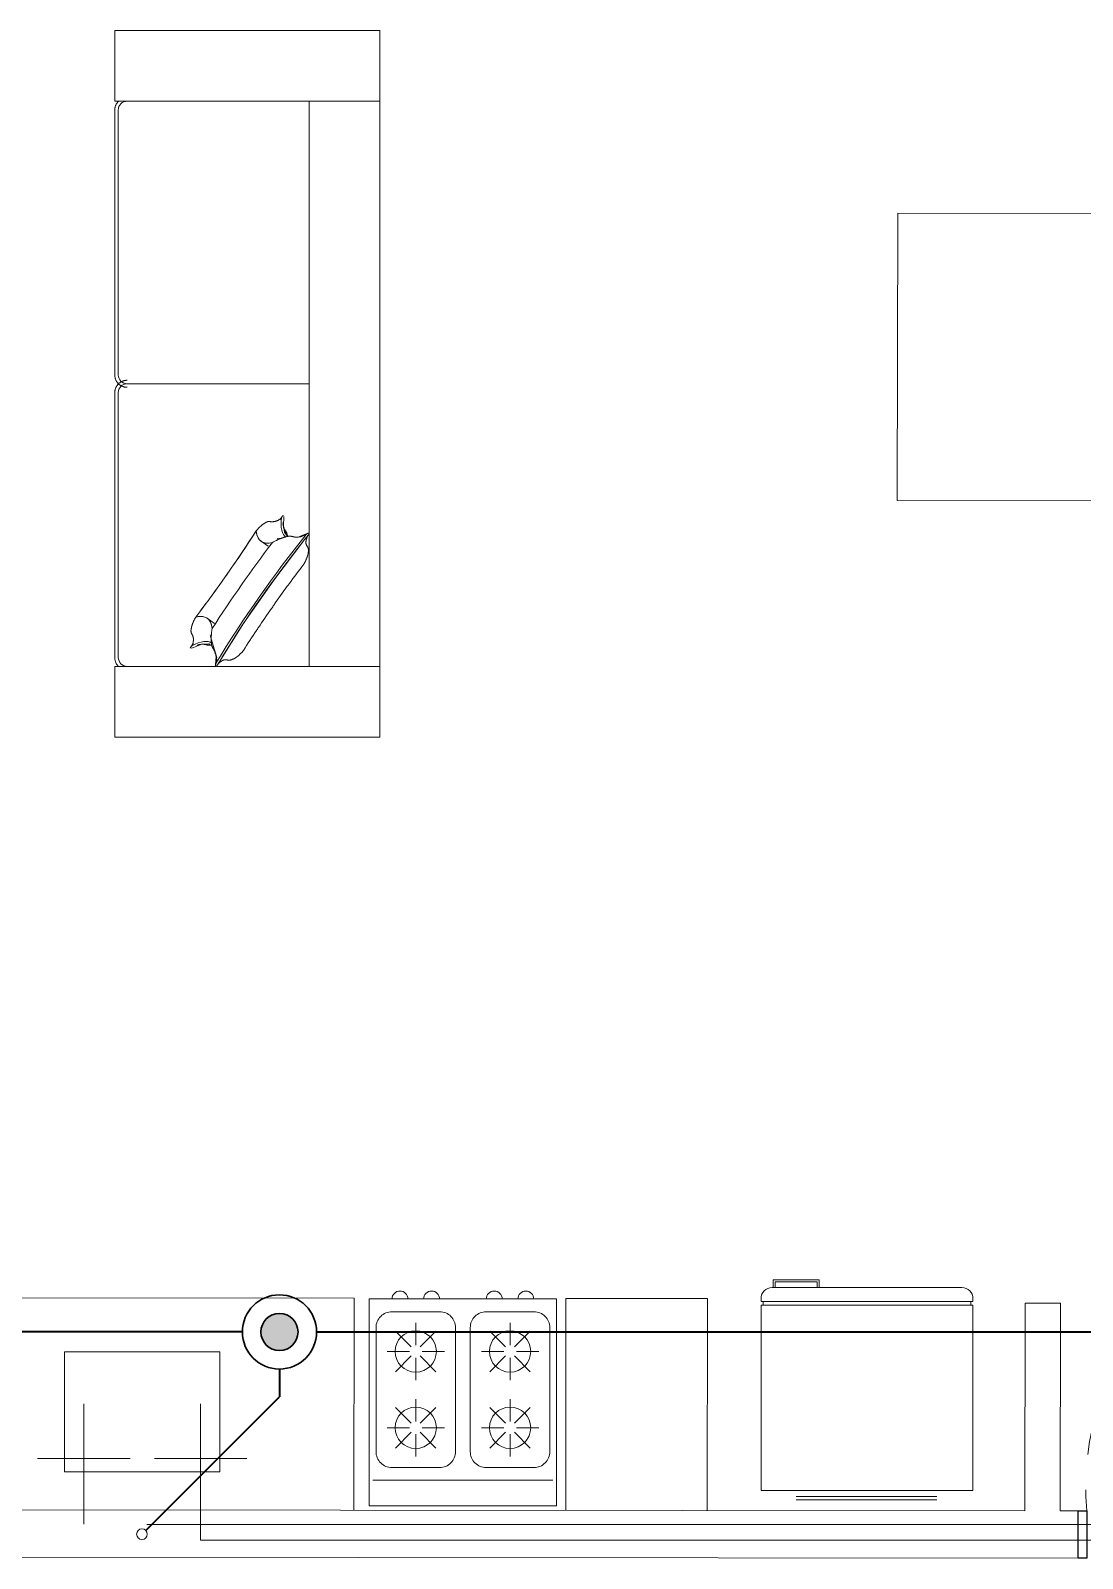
# Model space of a CAD drawing. Header units: millimetres. Extents: x 539 to 842, y -453 to -96.
# Drawn here: x 813.414 to 816.393, y -317.115 to -312.79 of the extents above; entities that cross this region are included whole.
import ezdxf

# ---------------------------------------------------------------- set-up
doc = ezdxf.new("R2010")
doc.units = ezdxf.units.MM
doc.header["$LTSCALE"] = 0.1
for name, pattern in [('ACAD_ISO02W100', [15, 12, -3]), ('CONTINUA', [0]), ('Trazo', [0.00635, 0.003175, -0.003175])]:
    doc.linetypes.add(name, pattern=pattern)
doc.layers.get('0').update_dxf_attribs({"lineweight": 5})
for name, color, linetype, lineweight in [('00-Agua Caliente', 1, 'Continuous', 20), ('00-Agua Fria', 5, 'ACAD_ISO02W100', 20), ('A-DOOR', 7, 'Continuous', 5), ('MUEBLES', 250, 'Continuous', 5)]:
    doc.layers.add(name, color=color, linetype=linetype, lineweight=lineweight)
doc.layers.add('00-Primario', color=7, linetype='Continuous', true_color=0xff2400)
doc.layers.add('A-DOOR-HDLN', color=5, linetype='Trazo', lineweight=5, true_color=0x0000ff)

# ---------------------------------------------------------------- blocks, each defined once
blk = doc.blocks.new('Family7 - Puerta OBLAK - Acceso-2885777-1-TORRE-ARQ-PB')
at = {"layer": 'A-DOOR', "color": 8, "lineweight": 25}
for p, q in [((-0.425, -0.0668), (-0.425, 0.0668)), ((-0.425, 0.0668), (-0.4, 0.0668)), ((-0.4, 0.0668), (-0.4, -0.0668)), ((0.4, -0.0668), (0.4, 0.0668)), ((0.4, 0.0668), (0.425, 0.0668)), ((0.425, 0.0668), (0.425, -0.0668)), ((-0.4, -0.0668), (-0.425, -0.0668)), ((-0.4, -0.0667), (-0.3693, -0.0667)), ((-0.4, -0.8667), (-0.4, -0.0667)), ((-0.3693, -0.0667), (-0.3693, -0.8667)), ((0.425, -0.0668), (0.4, -0.0668)), ((-0.3693, -0.8667), (-0.4, -0.8667))]:
    blk.add_line(p, q, dxfattribs=at)
at = {"layer": 'A-DOOR-HDLN', "color": 8}
blk.add_arc((-0.3269, -0.1376), 0.7303, 266.6701, 5.5698, dxfattribs=at)
blk = doc.blocks.new('Cocina 51cm')
at = {"layer": 'MUEBLES', "color": 8}
for p, q in [((-0.255, -0.036), (0, -0.036)), ((0, -0.036), (0.255, -0.036)), ((-0.1908, -0.1273), (-0.1462, -0.1718)), ((-0.1335, -0.1035), (-0.1335, -0.1666)), ((-0.0762, -0.1273), (-0.1207, -0.1718)), ((0.0762, -0.1273), (0.1207, -0.1718)), ((0.1335, -0.1035), (0.1335, -0.1666)), ((0.1908, -0.1273), (0.1462, -0.1718)), ((-0.2145, -0.1846), (-0.1515, -0.1846)), ((-0.1462, -0.1973), (-0.1908, -0.2419)), ((-0.1335, -0.2026), (-0.1335, -0.2656)), ((-0.1207, -0.1973), (-0.0762, -0.2419)), ((-0.1154, -0.1846), (-0.0524, -0.1846)), ((0.0524, -0.1846), (0.1154, -0.1846)), ((0.1207, -0.1973), (0.0762, -0.2419)), ((0.1335, -0.2026), (0.1335, -0.2656)), ((0.1462, -0.1973), (0.1908, -0.2419)), ((0.1515, -0.1846), (0.2145, -0.1846)), ((-0.1908, -0.3433), (-0.1462, -0.3879)), ((-0.1335, -0.3196), (-0.1335, -0.3826)), ((-0.0762, -0.3433), (-0.1207, -0.3879)), ((0.0762, -0.3433), (0.1207, -0.3879)), ((0.1335, -0.3196), (0.1335, -0.3826)), ((0.1908, -0.3433), (0.1462, -0.3879)), ((-0.2145, -0.4006), (-0.1515, -0.4006)), ((-0.1462, -0.4134), (-0.1908, -0.4579)), ((-0.1335, -0.4187), (-0.1335, -0.4817)), ((-0.1207, -0.4134), (-0.0762, -0.4579)), ((-0.1154, -0.4006), (-0.0524, -0.4006)), ((0.0524, -0.4006), (0.1154, -0.4006)), ((0.1207, -0.4134), (0.0762, -0.4579)), ((0.1335, -0.4187), (0.1335, -0.4817)), ((0.1462, -0.4134), (0.1908, -0.4579)), ((0.1515, -0.4006), (0.2145, -0.4006))]:
    blk.add_line(p, q, dxfattribs=at)
blk.add_lwpolyline([(-0.265, 0.036), (0.265, 0.036), (0.265, -0.5492), (-0.265, -0.5492)], close=True, dxfattribs=at)
for points in [[(-0.201, -0.5132), (-0.0659, -0.5132, 0.414214), (-0.0209, -0.4682), (-0.0209, -0.117, 0.414214), (-0.0659, -0.072), (-0.201, -0.072, 0.414214), (-0.246, -0.117), (-0.246, -0.4682, 0.414214)], [(0.0659, -0.5132), (0.201, -0.5132, 0.414214), (0.246, -0.4682), (0.246, -0.117, 0.414214), (0.201, -0.072), (0.0659, -0.072, 0.414214), (0.0209, -0.117), (0.0209, -0.4682, 0.414214)]]:
    blk.add_lwpolyline(points, format="xyb", close=True, dxfattribs=at)
for centre in [(-0.1335, -0.1846), (0.1335, -0.1846), (-0.1335, -0.4006), (0.1335, -0.4006)]:
    blk.add_circle(centre, 0.0585, dxfattribs=at)
for centre in [(-0.1782, -0.5492), (-0.0887, -0.5492), (0.0887, -0.5492), (0.1782, -0.5492)]:
    blk.add_arc(centre, 0.0225, 180, 0, dxfattribs=at)
blk = doc.blocks.new('A$C2F886EFE')
at = {"layer": 'MUEBLES', "color": 8}
for p, q in [((0.0997, 0.6227), (0.4982, 0.6227)), ((0.0997, 0.6134), (0.4982, 0.6134)), ((0, 0.0718), (0, 0.5968)), ((0, 0.5968), (0.6, 0.5968)), ((0.6, 0.0718), (0.6, 0.5968)), ((0, 0.0718), (0.6, 0.0718)), ((0, 0.0618), (0.6, 0.0618)), ((0, 0.0533), (0, 0.0618)), ((0.0059, 0.0618), (0.0059, 0.0718)), ((0.5941, 0.0618), (0.5941, 0.0718)), ((0.6, 0.0533), (0.6, 0.0618)), ((0.0315, 0.0218), (0.5685, 0.0218)), ((0.0343, 0.0218), (0.0343, 0)), ((0.0401, 0.0218), (0.0401, 0.0059)), ((0.0401, 0.0059), (0.1586, 0.0059)), ((0.1586, 0.0218), (0.1586, 0.0059)), ((0.1645, 0.0218), (0.1645, 0)), ((0.1645, 0), (0.0343, 0))]:
    blk.add_line(p, q, dxfattribs=at)
for centre, start, end in [((0.0315, 0.0533), 180, 270), ((0.5685, 0.0533), 270, 0)]:
    blk.add_arc(centre, 0.0315, start, end, dxfattribs=at)
blk = doc.blocks.new('Vibro_Leather_Designer_Sofa_16294 - Vibro_Leather_Designer_Sofa_16294-2750828-2-TORRE-ARQ- PB _-2_14_')
at = {"layer": 'MUEBLES'}
for p, q in [((-1, -0.725), (-1, 0)), ((-1, 0), (1, 0)), ((-0.8, 0), (-0.8, -0.725)), ((-0.8, 0), (-0.8, -0.2)), ((0.8, -0.2), (0.8, 0)), ((0.8, -0.725), (0.8, 0)), ((1, 0), (1, -0.725)), ((-0.775, -0.2), (-0.8, -0.2)), ((0.4234, -0.2), (-0.775, -0.2)), ((0, -0.2), (0, -0.715)), ((0, -0.715), (0, -0.2)), ((0.4233, -0.2036), (0.4328, -0.2272)), ((0.775, -0.2), (0.4247, -0.2)), ((0.8, -0.2), (0.775, -0.2)), ((0.4609, -0.2556), (0.461, -0.2555)), ((0.376, -0.2764), (0.3843, -0.2817)), ((0.4282, -0.2651), (0.3966, -0.2744)), ((0.4376, -0.2889), (0.4375, -0.2891)), ((0.446, -0.3359), (0.46, -0.3159)), ((0.6785, -0.4675), (0.6638, -0.4884)), ((0.7342, -0.447), (0.7342, -0.4468)), ((0.7716, -0.4633), (0.7959, -0.4645)), ((0.7108, -0.4803), (0.7107, -0.4804)), ((0.7364, -0.4807), (0.7385, -0.5138)), ((0.735, -0.5269), (0.7436, -0.5339)), ((-1, -0.75), (-1, -0.725)), ((-0.8, -0.725), (-0.8, -0.75)), ((0.8, -0.75), (0.8, -0.725)), ((1, -0.725), (1, -0.75)), ((-1, -0.75), (-0.8, -0.75)), ((-0.775, -0.74), (-0.025, -0.74)), ((-0.775, -0.74), (-0.025, -0.74)), ((-0.775, -0.75), (-0.025, -0.75)), ((0.025, -0.74), (0.775, -0.74)), ((0.025, -0.74), (0.775, -0.74)), ((0.025, -0.75), (0.775, -0.75)), ((0.8, -0.75), (1, -0.75))]:
    blk.add_line(p, q, dxfattribs=at)
at = {"layer": 'MUEBLES', "flags": 128}
for points in [[(0.7958, -0.4595), (0.6772, -0.3844), (0.5556, -0.2998), (0.4401, -0.2117), (0.4281, -0.202)], [(0.432, -0.2587), (0.4307, -0.2618), (0.4202, -0.2691), (0.403, -0.2727), (0.3758, -0.2714)], [(0.4376, -0.2889), (0.4367, -0.2769), (0.4364, -0.2761)], [(0.7108, -0.4803), (0.7225, -0.477), (0.7751, -0.4615)], [(0.7484, -0.5323), (0.737, -0.504), (0.7359, -0.4857), (0.7405, -0.4754)], [(-0.025, -0.75), (-0.0236, -0.75), (-0.0222, -0.7499), (-0.0208, -0.7497), (-0.0194, -0.7496), (-0.018, -0.7493), (-0.0167, -0.749), (-0.0153, -0.7486), (-0.014, -0.7482), (-0.0127, -0.7478), (-0.0114, -0.7472), (-0.0101, -0.7467), (-0.0088, -0.746), (-0.0076, -0.7454), (-0.0064, -0.7447), (-0.0052, -0.7439), (-0.0041, -0.7431), (-0.003, -0.7422), (-0.0019, -0.7413), (-0.0009, -0.7404), (0.0001, -0.7394), (0.0011, -0.7384), (0.002, -0.7373), (0.0028, -0.7362), (0.0037, -0.7351), (0.0045, -0.7339), (0.0052, -0.7327), (0.0059, -0.7315), (0.0065, -0.7302), (0.0071, -0.729), (0.0076, -0.7277), (0.0081, -0.7264), (0.0085, -0.725), (0.0089, -0.7237), (0.0092, -0.7223), (0.0095, -0.7209), (0.0097, -0.7196), (0.0099, -0.7182), (0.01, -0.7168), (0.01, -0.7154), (0.01, -0.715)], [(-0.01, -0.715), (-0.01, -0.7164), (-0.0099, -0.7178), (-0.0097, -0.7192), (-0.0096, -0.7206), (-0.0093, -0.722), (-0.009, -0.7233), (-0.0086, -0.7247), (-0.0082, -0.726), (-0.0078, -0.7273), (-0.0072, -0.7286), (-0.0067, -0.7299), (-0.006, -0.7312), (-0.0054, -0.7324), (-0.0047, -0.7336), (-0.0039, -0.7348), (-0.0031, -0.7359), (-0.0022, -0.737), (-0.0013, -0.7381), (-0.0004, -0.7391), (0.0006, -0.7401), (0.0016, -0.7411), (0.0027, -0.742), (0.0038, -0.7428), (0.0049, -0.7437), (0.0061, -0.7445), (0.0073, -0.7452), (0.0085, -0.7459), (0.0098, -0.7465), (0.011, -0.7471), (0.0123, -0.7476), (0.0136, -0.7481), (0.015, -0.7485), (0.0163, -0.7489), (0.0177, -0.7492), (0.0191, -0.7495), (0.0204, -0.7497), (0.0218, -0.7499), (0.0232, -0.75), (0.0246, -0.75), (0.025, -0.75)], [(-0.7994, -0.7401), (-0.7984, -0.7411), (-0.7973, -0.742), (-0.7962, -0.7428), (-0.7951, -0.7437), (-0.7939, -0.7445), (-0.7927, -0.7452), (-0.7915, -0.7459), (-0.7902, -0.7465), (-0.789, -0.7471), (-0.7877, -0.7476), (-0.7864, -0.7481), (-0.785, -0.7485), (-0.7837, -0.7489), (-0.7823, -0.7492), (-0.7809, -0.7495), (-0.7796, -0.7497), (-0.7782, -0.7499), (-0.7768, -0.75), (-0.7754, -0.75), (-0.775, -0.75)], [(0.775, -0.75), (0.7764, -0.75), (0.7778, -0.7499), (0.7792, -0.7497), (0.7806, -0.7496), (0.782, -0.7493), (0.7833, -0.749), (0.7847, -0.7486), (0.786, -0.7482), (0.7873, -0.7478), (0.7886, -0.7472), (0.7899, -0.7467), (0.7912, -0.746), (0.7924, -0.7454), (0.7936, -0.7447), (0.7948, -0.7439), (0.7959, -0.7431), (0.797, -0.7422), (0.7981, -0.7413), (0.7991, -0.7404)]]:
    blk.add_lwpolyline(points, dxfattribs=at)
at = {"layer": 'MUEBLES'}
for centre, start, end in [((-0.775, -0.715), 180, 270), ((-0.775, -0.715), 180, 270), ((-0.025, -0.715), 270, 360), ((-0.025, -0.715), 270, 360), ((0.025, -0.715), 180, 270), ((0.025, -0.715), 180, 270), ((0.775, -0.715), 270, 0), ((0.775, -0.715), 270, 0)]:
    blk.add_arc(centre, 0.025, start, end, dxfattribs=at)
for centre, major_axis, start_param, end_param in [((0.676, -0.2393), (-0.5365, 0.3757), 1.225735, 1.915857), ((0.7085, -0.1928), (-0.5775, 0.4044), 1.358079, 1.455316), ((0.6792, -0.2347), (-0.5365, 0.3757), 1.258755, 1.881351), ((0.7085, -0.1928), (-0.5775, 0.4044), 1.45533, 1.469499), ((-0.1021, 0.1104), (-0.5365, 0.3757), 2.796532, 3.143157), ((0.7085, -0.1928), (-0.5775, 0.4044), 1.469507, 1.562106), ((0.7085, -0.1928), (-0.5775, 0.4044), 1.562123, 1.579473), ((-0.1315, 0.0685), (-0.5775, 0.4044), 2.928875, 3.35431), ((-0.1315, 0.0685), (-0.5775, 0.4044), 2.928875, 3.24288), ((0.6466, -0.2812), (-0.5775, 0.4044), 1.358079, 1.783514), ((-0.1315, 0.0685), (-0.5775, 0.4044), 3.247951, 3.35431), ((0.6466, -0.2812), (-0.5775, 0.4044), 1.358079, 1.783514), ((0.7085, -0.1928), (-0.5775, 0.4044), 1.579486, 1.672084), ((0.7085, -0.1928), (-0.5775, 0.4044), 1.672097, 1.686267), ((0.4632, -0.5431), (-0.5775, 0.4044), 4.6111, 4.925107), ((0.4632, -0.5431), (-0.5775, 0.4044), 4.499671, 4.925107), ((0.7085, -0.1928), (-0.5775, 0.4044), 1.686278, 1.783514), ((0.4632, -0.5431), (-0.5775, 0.4044), 4.499671, 4.61075), ((1.2413, -0.8928), (-0.5775, 0.4044), 6.070468, 6.495903), ((1.2413, -0.8928), (-0.5775, 0.4044), 6.070468, 6.176827), ((1.2707, -0.8509), (-0.5365, 0.3757), 6.281621, 6.628246), ((1.2413, -0.8928), (-0.5775, 0.4044), 6.181896, 6.495903)]:
    blk.add_ellipse(centre, major_axis=major_axis, ratio=0.190809, start_param=start_param, end_param=end_param, dxfattribs=at)
for points, knots in [([(0.427, -0.2085), (0.4268, -0.2083), (0.4263, -0.2078), (0.4258, -0.2071), (0.4253, -0.2066), (0.425, -0.2062), (0.4248, -0.2058), (0.4245, -0.2055), (0.4244, -0.2053), (0.4242, -0.2051), (0.424, -0.2048), (0.4239, -0.2045), (0.4237, -0.2042), (0.4235, -0.204), (0.4234, -0.2038), (0.4233, -0.2036), (0.4233, -0.2035), (0.4232, -0.2034), (0.4231, -0.2032), (0.423, -0.203), (0.4229, -0.2027), (0.4228, -0.2024), (0.4226, -0.202), (0.4225, -0.2016), (0.4225, -0.2014), (0.4225, -0.2011), (0.4225, -0.2008), (0.4226, -0.2005), (0.4227, -0.2002), (0.4229, -0.2), (0.4232, -0.1998), (0.4234, -0.1997), (0.4237, -0.1997), (0.4239, -0.1997), (0.4242, -0.1997), (0.4245, -0.1998), (0.4249, -0.1999), (0.4251, -0.2001), (0.4253, -0.2002), (0.4254, -0.2002), (0.4255, -0.2003), (0.4256, -0.2003), (0.4258, -0.2004), (0.426, -0.2005), (0.4262, -0.2006), (0.4265, -0.2008), (0.4267, -0.201), (0.427, -0.2012), (0.4271, -0.2013), (0.4272, -0.2013)], [0, 0, 0, 0, 0.0555556, 0.1111111, 0.1388889, 0.1666667, 0.1944444, 0.2083333, 0.2222222, 0.2361111, 0.25, 0.2777778, 0.2916667, 0.3055556, 0.3194444, 0.3263889, 0.3333333, 0.3402778, 0.3472222, 0.3611111, 0.375, 0.3888889, 0.4166667, 0.4305556, 0.4444444, 0.4583333, 0.4722222, 0.4861111, 0.5, 0.5138889, 0.5277778, 0.5416667, 0.5555556, 0.5694444, 0.5833333, 0.6111111, 0.625, 0.6388889, 0.6527778, 0.6597222, 0.6666667, 0.6736111, 0.6805556, 0.6944444, 0.7083333, 0.7222222, 0.75, 0.7638889, 0.7777778, 0.7777778, 0.7777778, 0.7777778]), ([(0.4493, -0.3035), (0.4481, -0.3014), (0.4462, -0.2981), (0.4441, -0.294), (0.4429, -0.2916), (0.4421, -0.2898), (0.4412, -0.288), (0.4402, -0.2857), (0.4392, -0.2834), (0.4383, -0.281), (0.4376, -0.2792), (0.437, -0.2776), (0.4366, -0.2764), (0.4363, -0.2758), (0.4361, -0.2753), (0.436, -0.2748), (0.4358, -0.2741), (0.4354, -0.2729), (0.4349, -0.2713), (0.4343, -0.2694), (0.4336, -0.2668), (0.433, -0.2642), (0.4324, -0.2618), (0.4322, -0.2606), (0.4321, -0.2599), (0.4319, -0.2592), (0.4318, -0.2584), (0.4316, -0.2569), (0.4315, -0.2551), (0.4316, -0.253), (0.4318, -0.2507), (0.4323, -0.2485), (0.4328, -0.2461), (0.4333, -0.2441), (0.4335, -0.2428), (0.4337, -0.242), (0.4337, -0.2414), (0.4338, -0.2409), (0.4339, -0.2401), (0.4341, -0.2388), (0.4342, -0.237), (0.4343, -0.2348), (0.4342, -0.2318), (0.4338, -0.2288), (0.4332, -0.2258), (0.4326, -0.2234), (0.4319, -0.2211), (0.431, -0.2181), (0.4292, -0.2133), (0.4278, -0.21), (0.427, -0.2085)], [0, 0, 0, 0, 0.083333, 0.125, 0.145833, 0.166667, 0.1875, 0.208333, 0.25, 0.270833, 0.291667, 0.3125, 0.322917, 0.328125, 0.333333, 0.338542, 0.34375, 0.354167, 0.375, 0.395833, 0.416667, 0.458333, 0.479167, 0.489583, 0.494792, 0.5, 0.510417, 0.520833, 0.541667, 0.5625, 0.583333, 0.604167, 0.625, 0.645833, 0.65625, 0.661458, 0.666667, 0.671875, 0.677083, 0.6875, 0.708333, 0.729167, 0.75, 0.791667, 0.8125, 0.833333, 0.854167, 0.875, 0.916667, 1, 1, 1, 1]), ([(0.4281, -0.202), (0.4282, -0.2021), (0.4284, -0.2023), (0.4289, -0.2027), (0.4295, -0.2032), (0.43, -0.2037), (0.4302, -0.204)], [0.8406351, 0.8406351, 0.8406351, 0.8406351, 0.8611111, 0.8888889, 0.9444444, 1, 1, 1, 1]), ([(0.4306, -0.2042), (0.4312, -0.2045), (0.4327, -0.2052), (0.4349, -0.206), (0.4369, -0.2067), (0.4384, -0.2071), (0.4397, -0.2074), (0.4406, -0.2076), (0.4412, -0.2077), (0.4416, -0.2078), (0.442, -0.2079), (0.4425, -0.208), (0.4434, -0.2081), (0.4445, -0.2084), (0.4459, -0.2086), (0.4477, -0.2089), (0.4497, -0.209), (0.4516, -0.2088), (0.4527, -0.2086), (0.4536, -0.2084), (0.4545, -0.2081), (0.4556, -0.2077), (0.4571, -0.207), (0.4589, -0.206), (0.4605, -0.205), (0.462, -0.2041), (0.4635, -0.2033), (0.4646, -0.2028), (0.4654, -0.2025), (0.4658, -0.2024), (0.4661, -0.2023), (0.4664, -0.2022), (0.4668, -0.2022), (0.4676, -0.202), (0.4687, -0.2019), (0.4701, -0.2018), (0.4721, -0.2018), (0.4743, -0.2019), (0.4766, -0.2021), (0.4784, -0.2023), (0.48, -0.2025), (0.482, -0.2029), (0.4839, -0.2033), (0.4857, -0.2039), (0.4871, -0.2043), (0.4882, -0.2046), (0.4891, -0.2049), (0.4898, -0.2052), (0.4906, -0.2054), (0.4915, -0.2057), (0.4932, -0.2063), (0.4955, -0.2072), (0.4981, -0.2084), (0.5008, -0.2096), (0.5035, -0.2109), (0.507, -0.2127), (0.5096, -0.2141), (0.5112, -0.2151)], [0.0060984, 0.0060984, 0.0060984, 0.0060984, 0.0357143, 0.0714286, 0.0892857, 0.1071429, 0.125, 0.1339286, 0.1383929, 0.1428571, 0.1473214, 0.1517857, 0.1607143, 0.1785714, 0.1964286, 0.2142857, 0.25, 0.2678571, 0.2767857, 0.2857143, 0.2946429, 0.3035714, 0.3214286, 0.3392857, 0.3571429, 0.375, 0.3928571, 0.4107143, 0.4196429, 0.4241071, 0.4285714, 0.4330357, 0.4375, 0.4464286, 0.4642857, 0.4821429, 0.5, 0.5357143, 0.5535714, 0.5714286, 0.5892857, 0.6071429, 0.6428571, 0.6607143, 0.6785714, 0.6964286, 0.7053571, 0.7142857, 0.7232143, 0.7321429, 0.75, 0.7857143, 0.8214286, 0.8571429, 0.8928571, 0.9285714, 1, 1, 1, 1]), ([(0.3723, -0.2731), (0.3723, -0.2731), (0.3723, -0.2733), (0.3724, -0.2735), (0.3726, -0.2738), (0.3729, -0.2741), (0.3731, -0.2743), (0.3733, -0.2744), (0.3734, -0.2745), (0.3735, -0.2746), (0.3736, -0.2747), (0.3737, -0.2748), (0.3738, -0.2749), (0.374, -0.2751), (0.3743, -0.2753), (0.3746, -0.2755), (0.3748, -0.2757), (0.375, -0.2758), (0.3752, -0.276), (0.3755, -0.2762), (0.3759, -0.2764), (0.3763, -0.2766), (0.3769, -0.277), (0.3776, -0.2773), (0.3782, -0.2776), (0.3785, -0.2778)], [-0.4444444, -0.4444444, -0.4444444, -0.4444444, -0.4305556, -0.4166667, -0.3888889, -0.375, -0.3611111, -0.3472222, -0.3402778, -0.3333333, -0.3263889, -0.3194444, -0.3055556, -0.2916667, -0.2777778, -0.25, -0.2361111, -0.2222222, -0.2083333, -0.1944444, -0.1666667, -0.1388889, -0.1111111, -0.0555556, 0, 0, 0, 0]), ([(0.3785, -0.2778), (0.3807, -0.2793), (0.3832, -0.2818), (0.3853, -0.2851), (0.3863, -0.287), (0.3869, -0.2886), (0.3876, -0.2902), (0.3884, -0.2924), (0.3891, -0.2947), (0.3897, -0.2971), (0.3901, -0.299), (0.3903, -0.3007), (0.3905, -0.3019), (0.3905, -0.3026), (0.3906, -0.3031), (0.3906, -0.3036), (0.3907, -0.3043), (0.3907, -0.3055), (0.3905, -0.3074), (0.3904, -0.3095), (0.3902, -0.3115), (0.3901, -0.3134), (0.3902, -0.3151), (0.3903, -0.3165), (0.3905, -0.3175), (0.3907, -0.3182), (0.3909, -0.3187), (0.3911, -0.3192), (0.3914, -0.3201), (0.3923, -0.3218), (0.3934, -0.3238), (0.3947, -0.3258), (0.3957, -0.3273), (0.3966, -0.3285), (0.3971, -0.3294), (0.3974, -0.3299), (0.3977, -0.3302), (0.3979, -0.3306), (0.3982, -0.331), (0.3988, -0.3319), (0.3996, -0.333), (0.4007, -0.3343), (0.4022, -0.336), (0.4037, -0.3377), (0.4053, -0.3394), (0.4065, -0.3406), (0.4077, -0.3419), (0.4093, -0.3435), (0.4122, -0.3462), (0.4149, -0.3486), (0.4167, -0.3501)], [-1, -1, -1, -1, -0.916667, -0.875, -0.854167, -0.833333, -0.8125, -0.791667, -0.75, -0.729167, -0.708333, -0.6875, -0.677083, -0.671875, -0.666667, -0.661458, -0.65625, -0.645833, -0.625, -0.604167, -0.583333, -0.5625, -0.541667, -0.520833, -0.510417, -0.5, -0.494792, -0.489583, -0.479167, -0.458333, -0.416667, -0.395833, -0.375, -0.354167, -0.34375, -0.338542, -0.333333, -0.328125, -0.322917, -0.3125, -0.291667, -0.270833, -0.25, -0.208333, -0.1875, -0.166667, -0.145833, -0.125, -0.083333, 0, 0, 0, 0]), ([(0.3956, -0.2734), (0.3955, -0.2735), (0.3952, -0.2735), (0.3946, -0.2736), (0.3937, -0.2737), (0.393, -0.2737), (0.3926, -0.2738)], [-0.14285714, -0.14285714, -0.14285714, -0.14285714, -0.13839286, -0.13392857, -0.125, -0.11269248, -0.11269248, -0.11269248, -0.11269248]), ([(0.4322, -0.2608), (0.4318, -0.2609), (0.4307, -0.2612), (0.429, -0.2615), (0.4273, -0.2619), (0.4258, -0.2622), (0.4248, -0.2624), (0.4242, -0.2626), (0.4238, -0.2627), (0.4234, -0.2628), (0.4229, -0.263), (0.4219, -0.2634), (0.4205, -0.264), (0.4188, -0.265), (0.4171, -0.2662), (0.4154, -0.2674), (0.4136, -0.2687), (0.412, -0.2697), (0.4108, -0.2704), (0.4098, -0.2709), (0.4089, -0.2713), (0.4077, -0.2717), (0.4055, -0.2724), (0.4032, -0.2729), (0.4008, -0.2731), (0.3996, -0.2731), (0.3989, -0.2732), (0.3988, -0.2732)], [-0.5129294, -0.5129294, -0.5129294, -0.5129294, -0.5, -0.4821429, -0.4642857, -0.4464286, -0.4375, -0.4330357, -0.4285714, -0.4241071, -0.4196429, -0.4107143, -0.3928571, -0.375, -0.3571429, -0.3392857, -0.3214286, -0.3035714, -0.2946429, -0.2857143, -0.2767857, -0.2678571, -0.25, -0.2142857, -0.1964286, -0.1785714, -0.1756867, -0.1756867, -0.1756867, -0.1756867]), ([(0.755, -0.3858), (0.7566, -0.3871), (0.7588, -0.389), (0.7617, -0.3917), (0.7637, -0.3937), (0.7658, -0.3958), (0.7679, -0.398), (0.7695, -0.3998), (0.7706, -0.4012), (0.7712, -0.4019), (0.7717, -0.4025), (0.7721, -0.4031), (0.7727, -0.4039), (0.7735, -0.4049), (0.7744, -0.406), (0.7756, -0.4076), (0.7767, -0.4093), (0.7777, -0.411), (0.7783, -0.4123), (0.7789, -0.4137), (0.7797, -0.4156), (0.7804, -0.4175), (0.7812, -0.4195), (0.7817, -0.4209), (0.782, -0.4221), (0.7823, -0.423), (0.7824, -0.4235), (0.7825, -0.4239), (0.7826, -0.4242), (0.7826, -0.4247), (0.7827, -0.4256), (0.7827, -0.4269), (0.7825, -0.4286), (0.7822, -0.4304), (0.7818, -0.4322), (0.7814, -0.4341), (0.7812, -0.4356), (0.7811, -0.4368), (0.7811, -0.4377), (0.7811, -0.4385), (0.7813, -0.4396), (0.7817, -0.4414), (0.7824, -0.4432), (0.7834, -0.445), (0.7842, -0.4462), (0.7849, -0.4473), (0.7853, -0.448), (0.7856, -0.4484), (0.7857, -0.4488), (0.7859, -0.4491), (0.7862, -0.4495), (0.7866, -0.4502), (0.7872, -0.4513), (0.7881, -0.4525), (0.7893, -0.454), (0.7908, -0.4558), (0.7921, -0.4571), (0.7928, -0.4577)], [-1, -1, -1, -1, -0.9285714, -0.8928571, -0.8571429, -0.8214286, -0.7857143, -0.75, -0.7321429, -0.7232143, -0.7142857, -0.7053571, -0.6964286, -0.6785714, -0.6607143, -0.6428571, -0.6071429, -0.5892857, -0.5714286, -0.5535714, -0.5357143, -0.5, -0.4821429, -0.4642857, -0.4464286, -0.4375, -0.4330357, -0.4285714, -0.4241071, -0.4196429, -0.4107143, -0.3928571, -0.375, -0.3571429, -0.3392857, -0.3214286, -0.3035714, -0.2946429, -0.2857143, -0.2767857, -0.2678571, -0.25, -0.2142857, -0.1964286, -0.1785714, -0.1607143, -0.1517857, -0.1473214, -0.1428571, -0.1383929, -0.1339286, -0.125, -0.1071429, -0.0892857, -0.0714286, -0.0357143, -0.0061272, -0.0061272, -0.0061272, -0.0061272]), ([(0.79, -0.4627), (0.7875, -0.4617), (0.7836, -0.4611), (0.7789, -0.4616), (0.7762, -0.4621), (0.7741, -0.4626), (0.772, -0.4631), (0.7692, -0.4638), (0.7663, -0.4646), (0.7634, -0.4654), (0.7612, -0.4661), (0.7594, -0.4667), (0.7581, -0.4671), (0.7573, -0.4674), (0.7568, -0.4676), (0.7562, -0.4678), (0.7555, -0.4682), (0.7542, -0.4688), (0.7523, -0.4697), (0.7502, -0.4709), (0.7481, -0.4721), (0.7462, -0.4731), (0.7443, -0.474), (0.7427, -0.4747), (0.7415, -0.4752), (0.7407, -0.4754), (0.74, -0.4756), (0.7394, -0.4757), (0.7382, -0.4759), (0.7359, -0.4763), (0.7331, -0.4766), (0.7304, -0.4767), (0.7283, -0.4767), (0.7266, -0.4768), (0.7254, -0.4769), (0.7247, -0.4769), (0.7242, -0.4769), (0.7237, -0.477), (0.723, -0.477), (0.7218, -0.4771), (0.7202, -0.4771), (0.7182, -0.4771), (0.7156, -0.4769), (0.713, -0.4767), (0.7104, -0.4765), (0.7085, -0.4763), (0.7065, -0.4762), (0.704, -0.4759), (0.6995, -0.4754), (0.6957, -0.4748), (0.6931, -0.4743)], [-1, -1, -1, -1, -0.916667, -0.875, -0.854167, -0.833333, -0.8125, -0.791667, -0.75, -0.729167, -0.708333, -0.6875, -0.677083, -0.671875, -0.666667, -0.661458, -0.65625, -0.645833, -0.625, -0.604167, -0.583333, -0.5625, -0.541667, -0.520833, -0.510417, -0.5, -0.494792, -0.489583, -0.479167, -0.458333, -0.416667, -0.395833, -0.375, -0.354167, -0.34375, -0.338542, -0.333333, -0.328125, -0.322917, -0.3125, -0.291667, -0.270833, -0.25, -0.208333, -0.1875, -0.166667, -0.145833, -0.125, -0.083333, 0, 0, 0, 0]), ([(0.7967, -0.4601), (0.7968, -0.4601), (0.7969, -0.4602), (0.7972, -0.4604), (0.7975, -0.4606), (0.7977, -0.4608), (0.7979, -0.461), (0.7981, -0.4611), (0.7982, -0.4612), (0.7983, -0.4613), (0.7983, -0.4614), (0.7985, -0.4615), (0.7986, -0.4616), (0.7989, -0.4618), (0.7991, -0.4621), (0.7993, -0.4624), (0.7995, -0.4626), (0.7995, -0.4628), (0.7994, -0.463), (0.7993, -0.4632), (0.7992, -0.4634), (0.7991, -0.4637), (0.7989, -0.4639), (0.7987, -0.4642), (0.7985, -0.4644), (0.7983, -0.4645), (0.7981, -0.4646), (0.7977, -0.4647), (0.7973, -0.4647), (0.7969, -0.4646), (0.7966, -0.4646), (0.7963, -0.4645), (0.7962, -0.4645), (0.796, -0.4645), (0.7959, -0.4645), (0.7957, -0.4645), (0.7955, -0.4644), (0.7952, -0.4644), (0.7949, -0.4643), (0.7945, -0.4642), (0.7942, -0.4641), (0.7939, -0.4641), (0.7937, -0.464), (0.7933, -0.4639), (0.7929, -0.4638), (0.7924, -0.4636), (0.7917, -0.4634), (0.7909, -0.4631), (0.7903, -0.4628), (0.79, -0.4627)], [-0.7777778, -0.7777778, -0.7777778, -0.7777778, -0.7638889, -0.75, -0.7222222, -0.7083333, -0.6944444, -0.6805556, -0.6736111, -0.6666667, -0.6597222, -0.6527778, -0.6388889, -0.625, -0.6111111, -0.5833333, -0.5694444, -0.5555556, -0.5416667, -0.5277778, -0.5138889, -0.5, -0.4861111, -0.4722222, -0.4583333, -0.4444444, -0.4305556, -0.4166667, -0.3888889, -0.375, -0.3611111, -0.3472222, -0.3402778, -0.3333333, -0.3263889, -0.3194444, -0.3055556, -0.2916667, -0.2777778, -0.25, -0.2361111, -0.2222222, -0.2083333, -0.1944444, -0.1666667, -0.1388889, -0.1111111, -0.0555556, 0, 0, 0, 0]), ([(0.795, -0.459), (0.7952, -0.4591), (0.7954, -0.4592), (0.7957, -0.4594), (0.7958, -0.4595)], [-0.88888889, -0.88888889, -0.88888889, -0.88888889, -0.86111111, -0.84063506, -0.84063506, -0.84063506, -0.84063506]), ([(0.7398, -0.4769), (0.7398, -0.4771), (0.7399, -0.4778), (0.7401, -0.4792), (0.7402, -0.4809), (0.7403, -0.4823), (0.7403, -0.4833), (0.7402, -0.4838), (0.7402, -0.4842), (0.7402, -0.4846), (0.7401, -0.4852), (0.74, -0.4862), (0.7397, -0.4876), (0.7393, -0.4895), (0.7388, -0.4915), (0.7383, -0.4936), (0.7378, -0.4958), (0.7375, -0.4976), (0.7374, -0.4991), (0.7373, -0.5002), (0.7373, -0.5012), (0.7373, -0.5025), (0.7375, -0.5048), (0.7379, -0.5072), (0.7384, -0.5094), (0.7387, -0.5106), (0.7388, -0.5112), (0.7389, -0.5113)], [-0.5035297, -0.5035297, -0.5035297, -0.5035297, -0.5, -0.4821429, -0.4642857, -0.4464286, -0.4375, -0.4330357, -0.4285714, -0.4241071, -0.4196429, -0.4107143, -0.3928571, -0.375, -0.3571429, -0.3392857, -0.3214286, -0.3035714, -0.2946429, -0.2857143, -0.2767857, -0.2678571, -0.25, -0.2142857, -0.1964286, -0.1785714, -0.1750443, -0.1750443, -0.1750443, -0.1750443]), ([(0.7397, -0.5144), (0.7398, -0.5146), (0.7399, -0.5149), (0.7401, -0.5155), (0.7404, -0.5164), (0.7406, -0.5172), (0.7408, -0.5176)], [-0.14285714, -0.14285714, -0.14285714, -0.14285714, -0.13839286, -0.13392857, -0.125, -0.11084487, -0.11084487, -0.11084487, -0.11084487]), ([(0.7415, -0.5319), (0.7404, -0.531), (0.7377, -0.5296), (0.7333, -0.5285), (0.7305, -0.528), (0.7285, -0.5277), (0.7264, -0.5275), (0.7238, -0.5274), (0.7212, -0.5275), (0.7188, -0.5278), (0.717, -0.5281), (0.7156, -0.5286), (0.7146, -0.5289), (0.7141, -0.5291), (0.7136, -0.5293), (0.7132, -0.5294), (0.7126, -0.5297), (0.7116, -0.5302), (0.7101, -0.531), (0.7083, -0.532), (0.7065, -0.5328), (0.7048, -0.5335), (0.703, -0.534), (0.7014, -0.5342), (0.7002, -0.5343), (0.6994, -0.5343), (0.6988, -0.5343), (0.6982, -0.5343), (0.6972, -0.5342), (0.6952, -0.534), (0.6929, -0.5336), (0.6908, -0.5331), (0.6891, -0.5328), (0.6877, -0.5324), (0.6867, -0.5322), (0.6861, -0.532), (0.6857, -0.5319), (0.6852, -0.5318), (0.6847, -0.5316), (0.6836, -0.5313), (0.6822, -0.5309), (0.6806, -0.5304), (0.6785, -0.5296), (0.6765, -0.5288), (0.6745, -0.5279), (0.6729, -0.5272), (0.6713, -0.5265), (0.6691, -0.5255), (0.6654, -0.5236), (0.6624, -0.5219), (0.6605, -0.5208)], [-1, -1, -1, -1, -0.916667, -0.875, -0.854167, -0.833333, -0.8125, -0.791667, -0.75, -0.729167, -0.708333, -0.6875, -0.677083, -0.671875, -0.666667, -0.661458, -0.65625, -0.645833, -0.625, -0.604167, -0.583333, -0.5625, -0.541667, -0.520833, -0.510417, -0.5, -0.494792, -0.489583, -0.479167, -0.458333, -0.416667, -0.395833, -0.375, -0.354167, -0.34375, -0.338542, -0.333333, -0.328125, -0.322917, -0.3125, -0.291667, -0.270833, -0.25, -0.208333, -0.1875, -0.166667, -0.145833, -0.125, -0.083333, 0, 0, 0, 0]), ([(0.7481, -0.5362), (0.748, -0.5362), (0.7478, -0.5362), (0.7475, -0.5362), (0.7472, -0.5361), (0.7469, -0.536), (0.7467, -0.5358), (0.7465, -0.5357), (0.7463, -0.5357), (0.7462, -0.5356), (0.7461, -0.5356), (0.746, -0.5355), (0.7458, -0.5354), (0.7456, -0.5353), (0.7453, -0.5351), (0.745, -0.5349), (0.7447, -0.5347), (0.7445, -0.5346), (0.7443, -0.5344), (0.7441, -0.5342), (0.7437, -0.534), (0.7434, -0.5337), (0.7429, -0.5332), (0.7422, -0.5327), (0.7417, -0.5322), (0.7415, -0.5319)], [-0.4444444, -0.4444444, -0.4444444, -0.4444444, -0.4305556, -0.4166667, -0.3888889, -0.375, -0.3611111, -0.3472222, -0.3402778, -0.3333333, -0.3263889, -0.3194444, -0.3055556, -0.2916667, -0.2777778, -0.25, -0.2361111, -0.2222222, -0.2083333, -0.1944444, -0.1666667, -0.1388889, -0.1111111, -0.0555556, 0, 0, 0, 0]), ([(0.7473, -0.5306), (0.7474, -0.5306), (0.7475, -0.5308), (0.7477, -0.5311), (0.7479, -0.5314), (0.7481, -0.5317), (0.7482, -0.5319), (0.7483, -0.5321), (0.7484, -0.5323), (0.7484, -0.5324), (0.7485, -0.5324)], [-0.7777778, -0.7777778, -0.7777778, -0.7777778, -0.7638889, -0.75, -0.7222222, -0.7083333, -0.6944444, -0.6805556, -0.6736111, -0.6666667, -0.6666667, -0.6666667, -0.6666667])]:
    blk.add_open_spline(points, degree=3, knots=knots, dxfattribs=at)
blk = doc.blocks.new('T1-1 P-2020')
at = {"color": 8, "lineweight": 5}
for p, q in [((4111.3368, 1287.6959), (4111.3351, 1286.882)), ((4111.3368, 1287.6959), (4112.7709, 1287.6931)), ((4111.3351, 1286.882), (4112.7692, 1286.8792)), ((4109.7974, 1284.6238), (4108.6074, 1284.6247)), ((4109.7968, 1284.0238), (4109.7974, 1284.6238)), ((4110.3974, 1284.6232), (4110.3968, 1284.0232)), ((4110.7979, 1284.6225), (4110.3974, 1284.6229)), ((4110.7967, 1284.0225), (4110.7979, 1284.6225)), ((4111.6979, 1284.6097), (4111.6967, 1284.0216)), ((4111.7979, 1284.6095), (4111.6979, 1284.6097)), ((4111.7967, 1284.0215), (4111.7979, 1284.6095)), ((4108.9774, 1284.1324), (4108.9774, 1284.4724)), ((4108.9774, 1284.4724), (4109.4174, 1284.4719)), ((4109.4174, 1284.4719), (4109.4174, 1284.1319)), ((4109.4174, 1284.1319), (4108.9774, 1284.1324)), ((4111.6967, 1284.0216), (4103.332, 1284.03)), ((4111.8472, 1284.0215), (4111.7967, 1284.0215)), ((4103.1813, 1283.8967), (4111.8471, 1283.888))]:
    blk.add_line(p, q, dxfattribs=at)
for name, p, rotation in [('Vibro_Leather_Designer_Sofa_16294 - Vibro_Leather_Designer_Sofa_16294-2750828-2-TORRE-ARQ- PB _-2_14_', (4109.87, 1287.2125), 270), ('Family7 - Puerta OBLAK - Acceso-2885777-1-TORRE-ARQ-PB', (4112.2722, 1283.9543), 179.9427042870645), ('Cocina 51cm', (4110.1056, 1284.0724), 180.0000005719432)]:
    blk.add_blockref(name, p, dxfattribs=dict(at, rotation=rotation))
at = {"color": 8, "lineweight": 5, "xscale": -1, "rotation": 180}
blk.add_blockref('A$C2F886EFE', (4110.9496, 1284.6759), dxfattribs=at)

msp = doc.modelspace()

# ---------------------------------------------------------------- hatches: boundary and pattern name
at = {"layer": '00-Primario', "lineweight": 100}
msp.add_hatch(color=256, dxfattribs=at).paths.add_polyline_path([(814.1717, -316.4739, 1), (814.0665, -316.4739, 1)])

# ---------------------------------------------------------------- linework, layer by layer
at = {"layer": '00-Agua Caliente', "color": 1, "linetype": 'Continuous', "lineweight": 20}
for p, q in [((813.8958, -317.063), (813.8958, -316.677)), ((814.0267, -316.8325), (813.765, -316.8325))]:
    msp.add_line(p, q, dxfattribs=at)
at = {"layer": '00-Agua Caliente', "linetype": 'CONTINUA'}
msp.add_lwpolyline([(817.3962, -316.753), (817.3962, -317.063), (813.8958, -317.063)], dxfattribs=at)
at = {"layer": '00-Agua Fria', "color": 5, "linetype": 'Continuous', "lineweight": 20}
for p, q in [((813.5652, -317.0181), (813.5652, -316.677)), ((813.6961, -316.8325), (813.4343, -316.8325))]:
    msp.add_line(p, q, dxfattribs=at)
at = {"layer": '00-Agua Fria', "ltscale": 3}
msp.add_lwpolyline([(818.3247, -316.7295), (817.3437, -316.7295), (817.3437, -317.0187), (813.0183, -317.0187)], dxfattribs=at)
at = {"layer": '00-Primario', "lineweight": 40}
for points in [[(814.014, -316.4739), (813.0531, -316.4739)], [(814.2242, -316.4739), (817.7581, -316.4739)]]:
    msp.add_lwpolyline(points, dxfattribs=at)
at = {"layer": '00-Primario', "lineweight": 35}
for points in [[(814.1191, -316.579), (814.1191, -316.6574)], [(813.7407, -317.0358), (814.1191, -316.6574)]]:
    msp.add_lwpolyline(points, dxfattribs=at)
at = {"layer": '00-Primario', "lineweight": 30}
for radius in [0.1051, 0.0526]:
    msp.add_circle((814.1191, -316.4739), radius, dxfattribs=at)
at = {"layer": '00-Primario', "linetype": 'Continuous', "lineweight": 20}
msp.add_circle((813.7299, -317.0465), 0.0151, dxfattribs=at)

# ---------------------------------------------------------------- block references
at = {"color": 2}
msp.add_blockref('T1-1 P-2020', (-3295.4671, -1601.0022), dxfattribs=at)

doc.saveas('drawing.dxf')
